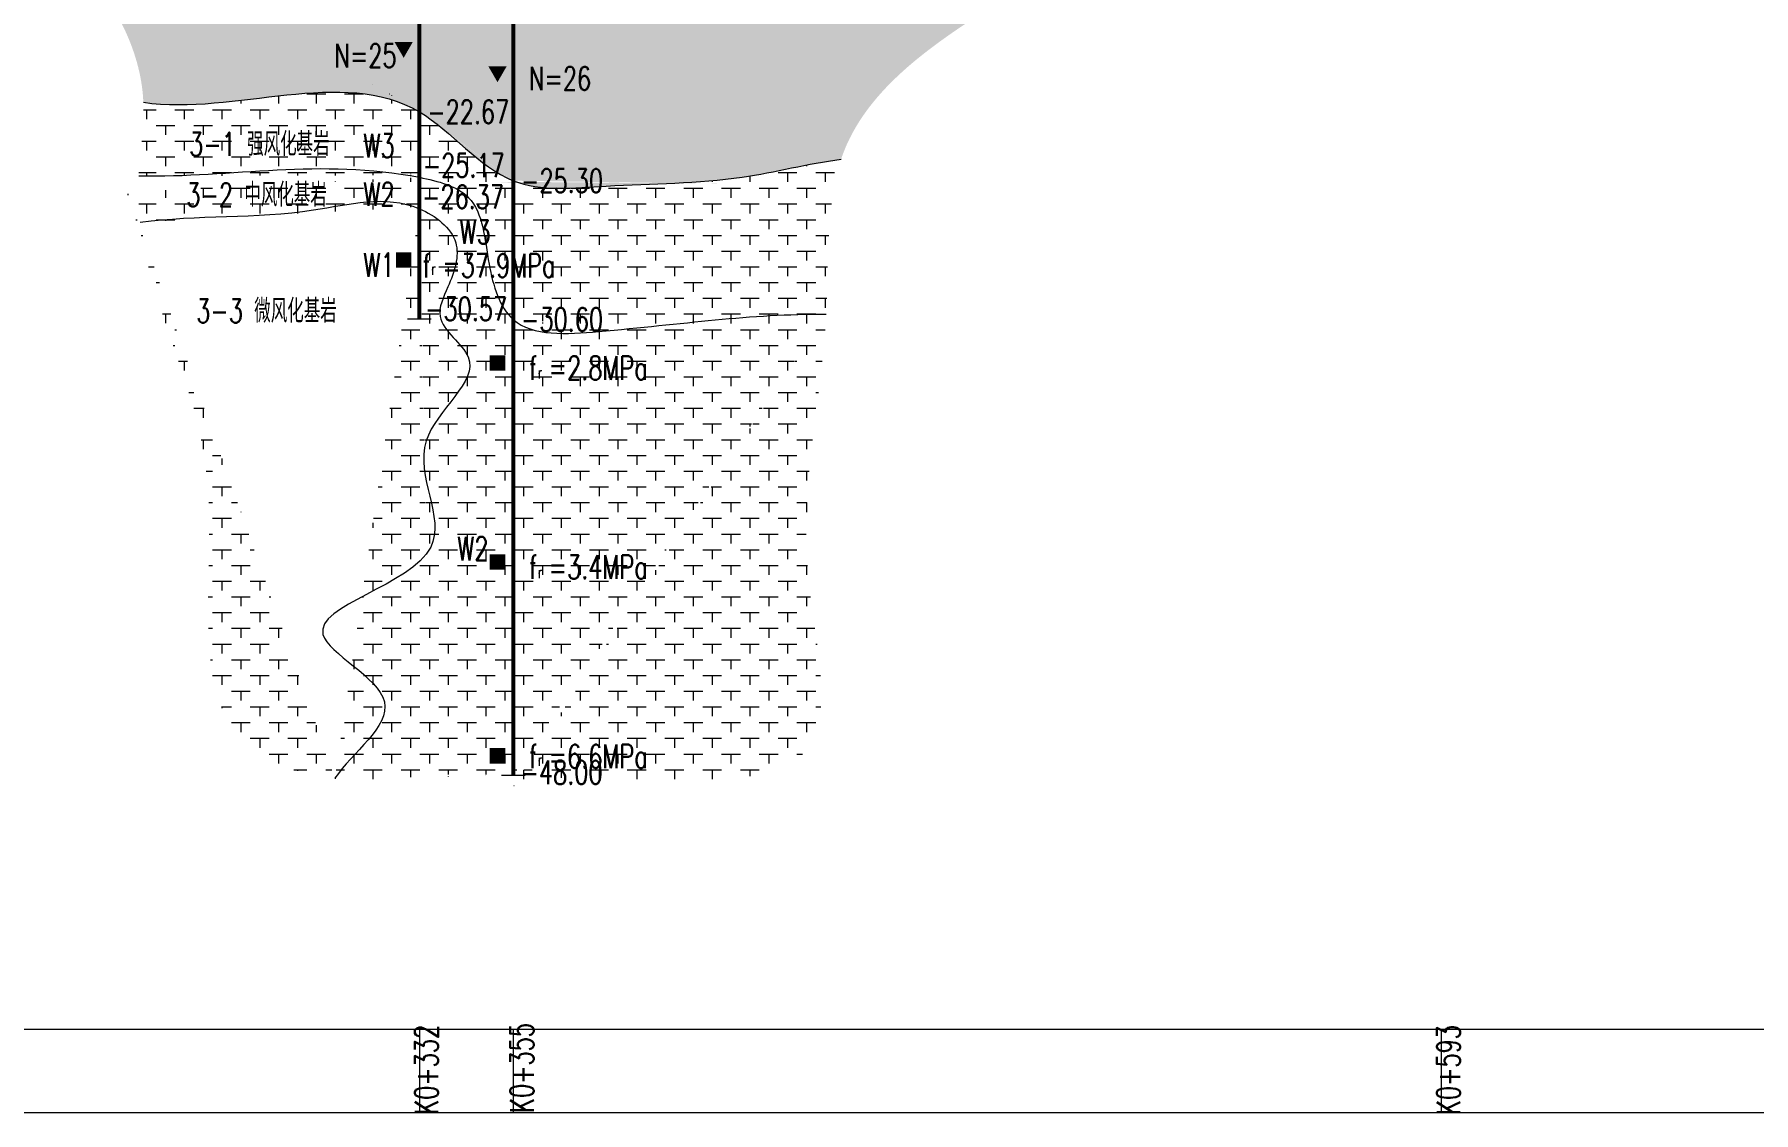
# Model space of a CAD drawing. Header units: millimetres. Extents: x -487 to 1510, y 26 to 459.
# Drawn here: x 123.7 to 342.6, y 26.4 to 163.6 of the extents above; entities that cross this region are included whole.
import ezdxf
from ezdxf.enums import TextEntityAlignment as Align

# ---------------------------------------------------------------- set-up
doc = ezdxf.new("R2010")
doc.units = ezdxf.units.MM
for name, color, linetype, lineweight in [('poubase', 7, 'Continuous', 9), ('地质', 8, 'Continuous', 9), ('横标尺', 7, 'Continuous', 0)]:
    doc.layers.add(name, color=color, linetype=linetype, lineweight=lineweight)
doc.styles.add('KT_宋体', font='宋体', dxfattribs={"height": 2.5})
doc.styles.get("Standard").update_dxf_attribs({"font": 'simplex1.shx', "width": 0.7, "bigfont": 'hztxt.shx'})
doc.styles.add('新样式', font='simplex1.shx', dxfattribs={"width": 0.7, "height": 3, "bigfont": 'hztxt.shx'})
doc.dimstyles.new('1：20', dxfattribs={"dimtxt": 3, "dimasz": 2, "dimexe": 1, "dimexo": 1, "dimgap": 0.5, "dimtad": 1, "dimlfac": 2, "dimrnd": 0.009500000000000005, "dimdsep": 46, "dimtxsty": 'Standard', "dimcen": 0.09, "dimclrd": 256, "dimadec": 0, "dimazin": 0, "dimtfac": 1, "dimtix": 1, "dimtmove": 2, "dimatfit": 3, "dimfxl": 0, "dimtolj": 1, "dimtzin": 0, "dimarcsym": 0})
pattern_1 = [(0, (0, 0), (2.4, 2), [2.4, -2.4]), (270, (1.2, 0), (4.800000000000001, -8.817165747521117e-16), [1.2, -2.8]), (270, (3.6, 2), (4.800000000000001, -8.817165747521117e-16), [1.2, -2.8])]

# ---------------------------------------------------------------- blocks, each defined once
blk = doc.blocks.new('*D4')
at = {"layer": 'Defpoints', "color": 0}
for p in [(197.73201739013, 263.1103979046852), (182.73201739013, 26.36747311903378), (197.73201739013, 26.36747311903378)]:
    blk.add_point(p, dxfattribs=at)
at = {"layer": 'poubase', "color": 0, "lineweight": -2}
for p, q in [((182.73201739013, 257.1103979046852), (182.73201739013, 264.1103979046852)), ((197.73201739013, 257.1103979046852), (197.73201739013, 264.1103979046852))]:
    blk.add_line(p, q, dxfattribs=at)
at = {"layer": 'poubase', "lineweight": -2}
blk.add_line((184.73201739013, 263.1103979046852), (195.73201739013, 263.1103979046852), dxfattribs=at)
at = {"layer": 'poubase'}
for points in [[(184.73201739013, 263.4437312380185), (184.73201739013, 262.7770645713519), (182.73201739013, 263.1103979046852)], [(195.73201739013, 263.4437312380185), (195.73201739013, 262.7770645713519), (197.73201739013, 263.1103979046852)]]:
    blk.add_solid(points, dxfattribs=at)
at = {"layer": 'poubase', "color": 0, "insert": (190.23201739013, 265.1103979046852), "char_height": 3, "attachment_point": 5}
blk.add_mtext('\\A1;桥头处理段', dxfattribs=at)
blk = doc.blocks.new('*D5')
at = {"layer": 'Defpoints', "color": 0}
for p in [(368.1561196431276, 263.1103979046852), (368.1561196431276, 257.672215482196), (197.73201739013, 26.36747311903378)]:
    blk.add_point(p, dxfattribs=at)
at = {"layer": 'poubase', "color": 0, "lineweight": -2}
for p, q in [((197.73201739013, 257.1103979046852), (197.73201739013, 264.1103979046852)), ((368.1561196431276, 258.672215482196), (368.1561196431276, 264.1103979046852))]:
    blk.add_line(p, q, dxfattribs=at)
at = {"layer": 'poubase', "lineweight": -2}
blk.add_line((199.73201739013, 263.1103979046852), (366.1561196431276, 263.1103979046852), dxfattribs=at)
at = {"layer": 'poubase'}
for points in [[(199.73201739013, 263.4437312380185), (199.73201739013, 262.7770645713519), (197.73201739013, 263.1103979046852)], [(366.1561196431276, 263.4437312380185), (366.1561196431276, 262.7770645713519), (368.1561196431276, 263.1103979046852)]]:
    blk.add_solid(points, dxfattribs=at)
at = {"layer": 'poubase', "color": 0, "insert": (282.9440685166288, 265.1103979046852), "char_height": 3, "attachment_point": 5}
blk.add_mtext('\\A1;一般路基处理路段', dxfattribs=at)

msp = doc.modelspace()

# ---------------------------------------------------------------- hatches: boundary and pattern name
at = {"layer": '地质'}
h = msp.add_hatch(dxfattribs=at)
h.set_pattern_fill('中砂', color=256, scale=0.3, style=0)
h.set_pattern_definition([(0, (0, 0), (1.46, 1.46), [0.146, -2.774]), (0, (0, 0.146), (1.46, 1.46), [0.146, -2.774])])
edge = h.paths.add_edge_path()
edge.add_spline(control_points=[(172.73201739013, 178.4), (167.1922520095414, 178.5696230386846), (151.0469293686372, 179.829179741731), (132.738680505782, 180.0766712736531), (120.1739539162641, 180.9136528401377)], knot_values=[0, 2.131628207280301e-14, 2.131628207280301e-14, 2.131628207280301e-14, 14.840806259865, 52.61852498013418, 52.61852498013418, 52.61852498013418, 52.61852498013418], degree=3, periodic=0)
edge.add_spline(control_points=[(120.1739539162653, 180.9136528401368), (129.0910392072123, 174.8513341894707), (137.1667440916469, 165.2111127142589), (137.5922993536834, 154.9448874503821)], knot_values=[43.37070919504004, 43.37070919504154, 43.37070919504154, 43.37070919504154, 74.64011171004347, 74.6401117100473, 74.6401117100473, 74.6401117100473], degree=3, periodic=0)
edge.add_spline(control_points=[(137.5922993536833, 154.9448874503846), (149.1888247179553, 153.2467498319043), (162.971861382984, 159.534130653706), (172.73201739013, 153.7333333333334)], knot_values=[0, 0, 0, 0, 35.16059793375987, 35.16059793375987, 35.16059793375987, 35.16059793375989], degree=3, periodic=0)
edge.add_line((172.73201739013, 153.7333333333334), (172.7320173901299, 178.4000000000001))
edge = h.paths.add_edge_path()
edge.add_spline(control_points=[(184.6808283770239, 188.6333333333334), (182.7471254341222, 188.5468808867308), (178.901932934354, 185.5213950403806), (179.1047525768917, 178.2605108865411), (174.5881756450145, 178.3431659678989), (172.73201739013, 178.4)], knot_values=[52.61852498013415, 52.61852498013415, 52.61852498013415, 52.61852498013415, 58.42542861909625, 64.87157729591698, 69.84414980682419, 69.84414980682422, 69.84414980682422, 69.84414980682422], degree=3, periodic=0)
edge.add_line((172.73201739013, 178.4), (172.73201739013, 153.7333333333334))
edge.add_spline(control_points=[(172.73201739013, 153.7333333333334), (176.8458335837104, 151.2883504934325), (180.2449668677268, 146.6958482363075), (184.6808283770239, 144.9666666666667)], knot_values=[35.16059793375987, 35.16059793375987, 35.16059793375987, 35.16059793375989, 49.98046731391842, 49.98046731391845, 49.98046731391845, 49.98046731391845], degree=3, periodic=0)
edge.add_line((184.6808283770239, 144.9666666666666), (184.6808283770239, 188.6333333333334))
edge = h.paths.add_edge_path()
edge.add_spline(control_points=[(226.4195703445489, 147.707226529601), (230.7271445826461, 160.3921286954459), (246.3689529422321, 166.7033806086752), (258.9211370772862, 175.7452094327946)], knot_values=[305.5282960878646, 305.5282960878646, 305.5282960878646, 305.5282960878646, 348.4524189718831, 348.4524189718836, 348.4524189718836, 348.4524189718836], degree=3, periodic=0)
edge.add_spline(control_points=[(258.9211370772859, 175.7452094327944), (233.804507623505, 175.6290211186756), (209.7854775717948, 187.8490096435456), (184.6808283770239, 188.6333333333334)], knot_values=[0, 0, 0, 0, 75.35069457931925, 75.35069457931925, 75.35069457931925, 75.35069457931925], degree=3, periodic=0)
edge.add_line((184.6808283770239, 188.6333333333334), (184.6808283770239, 144.9666666666667))
edge.add_spline(control_points=[(184.6808283770239, 144.9666666666667), (188.2223552034581, 143.5861134406871), (198.5988780236845, 144.68388250529), (212.3397669872778, 144.5404299278018), (222.1954066463548, 147.1390417687276), (226.4195703445489, 147.707226529601)], knot_values=[49.98046731391842, 49.98046731391845, 49.98046731391845, 49.98046731391845, 61.8124338584282, 79.19613442800075, 91.9827499240837, 91.9827499240837, 91.9827499240837, 91.9827499240837], degree=3, periodic=0)
h.paths.add_polyline_path([(142.7794951751393, 165.7813613576059), (155.4683840640282, 165.7813613576059), (155.4683840640282, 169.7146946909393), (142.7794951751393, 169.7146946909393)], flags=24)
h.paths.add_polyline_path([(161.4151872833765, 160.0903130412161), (169.1190084802042, 160.0903130412161), (169.1190084802042, 162.831192637467), (161.4151872833765, 162.831192637467)], flags=24)
h.paths.add_polyline_path([(169.04701739013, 160.3616666666667), (172.41701739013, 160.3616666666667), (172.41701739013, 162.7916666666667), (169.04701739013, 162.7916666666667)], flags=24)
h.paths.add_polyline_path([(166.3292396123522, 164.4277777777778), (168.8847951679078, 164.4277777777778), (168.8847951679078, 166.7611111111111), (166.3292396123522, 166.7611111111111)], flags=24)
h.paths.add_polyline_path([(172.7338816052502, 145.5746619174873), (182.1322149385836, 145.5746619174873), (182.1322149385836, 148.1696619174873), (172.7338816052502, 148.1696619174873)], flags=25)
h.paths.add_polyline_path([(173.29451739013, 152.3958333333333), (182.7028507234633, 152.3958333333333), (182.7028507234633, 155.0208333333333), (173.29451739013, 155.0208333333333)], flags=25)
h.paths.add_polyline_path([(173.29951739013, 177.0675), (182.6978507234633, 177.0675), (182.6978507234633, 179.6625), (173.29951739013, 179.6625)], flags=24)
h.paths.add_polyline_path([(180.9233283770239, 166.6591666666667), (184.4383283770239, 166.6591666666667), (184.4383283770239, 169.5241666666666), (180.9233283770239, 169.5241666666666)], flags=24)
h.paths.add_polyline_path([(180.9233283770239, 166.6591666666667), (184.4383283770239, 166.6591666666667), (184.4383283770239, 169.5241666666666), (180.9233283770239, 169.5241666666666)], flags=8)
h.paths.add_polyline_path([(180.9233283770239, 174.6591666666667), (184.4383283770239, 174.6591666666667), (184.4383283770239, 177.5241666666666), (180.9233283770239, 177.5241666666666)], flags=24)
h.paths.add_polyline_path([(180.9233283770239, 174.6591666666667), (184.4383283770239, 174.6591666666667), (184.4383283770239, 177.5241666666666), (180.9233283770239, 177.5241666666666)], flags=8)
h.paths.add_polyline_path([(180.9958283770239, 157.2616666666667), (184.3658283770239, 157.2616666666667), (184.3658283770239, 159.6916666666667), (180.9958283770239, 159.6916666666667)], flags=24)
h.paths.add_polyline_path([(180.9958283770239, 173.2616666666667), (184.3658283770239, 173.2616666666667), (184.3658283770239, 175.6916666666667), (180.9958283770239, 175.6916666666667)], flags=24)
h.paths.add_polyline_path([(178.2780505992461, 165.1611111111112), (180.8336061548017, 165.1611111111112), (180.8336061548017, 167.4944444444445), (178.2780505992461, 167.4944444444445)], flags=24)
h.paths.add_polyline_path([(185.2433283770239, 143.6291666666667), (194.6516617103572, 143.6291666666667), (194.6516617103572, 146.2541666666667), (185.2433283770239, 146.2541666666667)], flags=25)
h.paths.add_polyline_path([(185.2433283770239, 187.2958333333333), (194.6516617103572, 187.2958333333333), (194.6516617103572, 189.9208333333333), (185.2433283770239, 189.9208333333333)], flags=9)
h.paths.add_polyline_path([(187.8691617103572, 166.8416666666667), (189.5813839325795, 166.8416666666667), (189.5813839325795, 167.7116666666667), (187.8691617103572, 167.7116666666667)], flags=8)
h.paths.add_polyline_path([(186.2308283770239, 166.7066666666667), (199.9308283770239, 166.7066666666667), (199.9308283770239, 169.4066666666666), (186.2308283770239, 169.4066666666666)], flags=24)
h.paths.add_polyline_path([(187.8691617103572, 174.8416666666667), (189.5813839325795, 174.8416666666667), (189.5813839325795, 175.7116666666667), (187.8691617103572, 175.7116666666667)], flags=8)
h.paths.add_polyline_path([(186.2308283770239, 174.7066666666667), (199.9308283770239, 174.7066666666667), (199.9308283770239, 177.4066666666666), (186.2308283770239, 177.4066666666666)], flags=24)
h.paths.add_polyline_path([(186.1850821621717, 157.1787070415765), (193.8889033589994, 157.1787070415765), (193.8889033589994, 159.9195866378275), (186.1850821621717, 159.9195866378275)], flags=24)
h.paths.add_polyline_path([(186.1850821621717, 173.1787070415765), (193.8889033589994, 173.1787070415765), (193.8889033589994, 175.9195866378275), (186.1850821621717, 175.9195866378275)], flags=24)
h = msp.add_hatch(dxfattribs=at)
h.set_pattern_fill('粗面岩', color=256, scale=0.2, style=0)
h.set_pattern_definition(pattern_1)
edge = h.paths.add_edge_path()
edge.add_spline(control_points=[(172.73201739013, 153.7333333333334), (162.971861382984, 159.534130653706), (149.1888247179553, 153.2467498319043), (137.5922993536833, 154.9448874503846)], knot_values=[0, 1.4210854715202e-14, 1.4210854715202e-14, 1.4210854715202e-14, 35.16059793375989, 35.16059793375989, 35.16059793375989, 35.16059793375989], degree=3, periodic=0)
edge.add_spline(control_points=[(137.5922993536835, 154.9448874503809), (137.7199682614407, 151.8649636821746), (137.159098580501, 148.7286975172245), (137.0091040424558, 145.5820410765726)], knot_values=[74.64011171004347, 74.6401117100473, 74.6401117100473, 74.6401117100473, 84.02110360805708, 84.02110360806071, 84.02110360806071, 84.02110360806071], degree=3, periodic=0)
edge.add_spline(control_points=[(137.0091040424559, 145.582041076575), (148.9146702139884, 145.3517938142337), (160.1353303248077, 147.8822016289085), (172.73201739013, 145.4)], knot_values=[0, 0, 0, 0, 35.7233771779628, 35.72337717796282, 35.72337717796282, 35.72337717796282], degree=3, periodic=0)
edge.add_line((172.73201739013, 145.3999999999999), (172.73201739013, 153.7333333333334))
edge = h.paths.add_edge_path()
edge.add_spline(control_points=[(172.73201739013, 145.4), (160.1353303248077, 147.8822016289085), (148.9146702139884, 145.3517938142337), (137.0091040424559, 145.582041076575)], knot_values=[0, 0, 0, 1.4210854715202e-14, 35.72337717796282, 35.72337717796282, 35.72337717796282, 35.72337717796282], degree=3, periodic=0)
edge.add_spline(control_points=[(137.0091040424557, 145.5820410765714), (136.9146481387033, 143.6005004033323), (136.9831282888126, 141.614839377352), (137.199720693657, 139.677634961798)], knot_values=[84.02110360805708, 84.02110360806071, 84.02110360806071, 84.02110360806071, 89.92858583620897, 89.92858583620897, 89.92858583620897, 89.92858583620924], degree=3, periodic=0)
edge.add_spline(control_points=[(137.1997206936571, 139.6776349617978), (144.5076675221951, 140.6593801920185), (156.284510481211, 139.782696200076), (168.3644276586221, 143.2413479032857), (172.73201739013, 141.4)], knot_values=[0, 0, 0, 0, 22.12078648945818, 35.58875536570075, 35.58875536570076, 35.58875536570076, 35.58875536570076], degree=3, periodic=0)
edge.add_line((172.73201739013, 141.4), (172.73201739013, 145.4))
edge = h.paths.add_edge_path()
edge.add_spline(control_points=[(172.73201739013, 141.4), (168.3644276586221, 143.2413479032857), (156.284510481211, 139.782696200076), (144.5076675221951, 140.6593801920185), (137.1997206936571, 139.6776349617978)], knot_values=[0, 0, 0, 1.4210854715202e-14, 13.46796887624258, 35.58875536570076, 35.58875536570076, 35.58875536570076, 35.58875536570076], degree=3, periodic=0)
edge.add_spline(control_points=[(137.1997206936571, 139.677634961798), (138.4403590413454, 128.5813544298348), (150.8082784466268, 109.3073647201471), (141.7266067124674, 74.29806588979996), (158.1652617647212, 69.32155391279896), (161.9879024510665, 68.92964983263691)], knot_values=[89.92858583620897, 89.92858583620897, 89.92858583620897, 89.92858583620924, 123.7665636535255, 158.5340465213118, 169.7038246191345, 169.7038246191345, 169.7038246191345, 169.7038246191739], degree=3, periodic=0)
edge.add_spline(control_points=[(161.9879024511069, 68.92964983263278), (164.1203380827878, 72.14418116389902), (173.9273882018414, 78.84149278180406), (151.3820477319927, 89.29578210325323), (181.1296522890217, 95.31140363690935), (168.7473097760736, 111.9068823208831), (183.0981993937457, 121.1785884050178), (174.1266004936453, 126.7851852641345), (176.7320702849098, 132.0178269740333), (178.6045542821453, 137.5640688190868), (174.7849493429253, 140.5344970156886), (172.73201739013, 141.4)], knot_values=[35.58875536570075, 35.58875536570075, 35.58875536570075, 35.58875536570075, 47.16132814043807, 58.76042467263962, 76.41397984893116, 89.94906145769953, 101.8915930521886, 108.1554944273588, 112.0560993001502, 117.7680323366212, 124.0984858235484, 124.0984858235484, 124.0984858235484, 124.0984858235484], degree=3, periodic=0)
edge = h.paths.add_edge_path()
edge.add_spline(control_points=[(184.6808283770239, 127.3), (182.9426202022982, 128.8193596708853), (181.1679352814837, 134.6891948871786), (180.7559690138947, 143.4242780514859), (175.1263956935735, 144.9281831092405), (172.73201739013, 145.4)], knot_values=[35.7233771779628, 35.7233771779628, 35.7233771779628, 35.72337717796282, 43.40687089625249, 52.25691829873598, 59.04721790664745, 59.04721790664745, 59.04721790664745, 59.04721790664746], degree=3, periodic=0)
edge.add_line((172.73201739013, 145.4), (172.73201739013, 141.4))
edge.add_spline(control_points=[(172.73201739013, 141.4), (174.7849493429253, 140.5344970156886), (178.6045542821453, 137.5640688190868), (176.7320702849098, 132.0178269740333), (174.1266004936453, 126.7851852641345), (183.0981993937457, 121.1785884050178), (168.7473097760736, 111.9068823208831), (181.1296522890217, 95.31140363690935), (151.3820477319927, 89.29578210325323), (173.9273882018414, 78.84149278180406), (164.1203380827878, 72.14418116389902), (161.9879024511069, 68.92964983263278)], knot_values=[35.58875536570075, 35.58875536570076, 35.58875536570076, 35.58875536570076, 41.91920885262796, 47.63114188909902, 51.53174676189035, 57.79564813706058, 69.73817973154964, 83.273261340318, 100.9268165166095, 112.5259130488111, 124.0984858235484, 124.0984858235484, 124.0984858235484, 124.0984858235484], degree=3, periodic=0)
edge.add_spline(control_points=[(161.98790245108, 68.92964983263553), (166.2481391755093, 68.49288261025129), (173.6211173674111, 69.54939208496978), (181.3119705395482, 69.43651383583234), (184.6808283770209, 69.30000000000015)], knot_values=[169.7038246191345, 169.7038246191345, 169.7038246191345, 169.7038246191739, 182.1522608600969, 192.4022608600938, 192.4022608600938, 192.4022608600938, 192.4022608600969], degree=3, periodic=0)
edge.add_line((184.6808283770239, 69.30000000000005), (184.6808283770239, 127.3))
edge = h.paths.add_edge_path()
edge.add_spline(control_points=[(184.6808283770219, 69.30000000000011), (192.5210261404254, 68.98229722891246), (203.8544634095986, 67.76581124075071), (227.37155479451, 70.31323557731136), (219.110431583723, 100.3181336936182), (223.9087092380877, 116.400281356838), (224.5116161531719, 127.975070933587)], knot_values=[192.4022608600938, 192.4022608600938, 192.4022608600938, 192.4022608600969, 216.2566444381051, 229.5576755032204, 251.2288680947734, 285.7041125318716, 285.7041125318716, 285.7041125318716, 285.7041125318716], degree=3, periodic=0)
edge.add_spline(control_points=[(224.5116161531719, 127.9750709335869), (214.8229728822586, 128.047316597793), (202.9963546472043, 126.1941998239658), (187.158997225596, 125.1338441500203), (184.6808283770239, 127.3)], knot_values=[59.04721790664743, 59.04721790664743, 59.04721790664743, 59.04721790664743, 88.11395578352459, 99.06833688570185, 99.06833688570185, 99.06833688570185, 99.06833688570187], degree=3, periodic=0)
edge.add_line((184.6808283770239, 127.3), (184.6808283770239, 69.30000000000003))
edge = h.paths.add_edge_path()
edge.add_spline(control_points=[(224.5116161531719, 127.975070933587), (224.8583036835131, 134.6308831529935), (224.4301495564331, 141.8487997982036), (226.4195703445489, 147.707226529601)], knot_values=[285.7041125318716, 285.7041125318716, 285.7041125318716, 285.7041125318716, 305.5282960878646, 305.5282960878646, 305.5282960878646, 305.5282960878646], degree=3, periodic=0)
edge.add_spline(control_points=[(226.4195703445489, 147.707226529601), (222.1954066463548, 147.1390417687276), (212.3397669872778, 144.5404299278018), (198.5988780236845, 144.68388250529), (188.2223552034581, 143.5861134406871), (184.6808283770239, 144.9666666666667)], knot_values=[49.98046731391842, 49.98046731391842, 49.98046731391842, 49.98046731391842, 62.76708281000138, 80.15078337957394, 91.98274992408368, 91.98274992408368, 91.98274992408368, 91.9827499240837], degree=3, periodic=0)
edge.add_line((184.6808283770239, 144.9666666666666), (184.6808283770239, 127.3))
edge.add_spline(control_points=[(184.6808283770239, 127.3), (187.158997225596, 125.1338441500203), (202.9963546472043, 126.1941998239658), (214.8229728822586, 128.047316597793), (224.5116161531719, 127.9750709335869)], knot_values=[59.04721790664745, 59.04721790664746, 59.04721790664746, 59.04721790664746, 70.00159900882473, 99.06833688570188, 99.06833688570188, 99.06833688570188, 99.06833688570188], degree=3, periodic=0)
h.paths.add_polyline_path([(141.7635912252534, 147.6836896176657), (162.969146780809, 147.6836896176657), (162.969146780809, 151.5670229509991), (141.7635912252534, 151.5670229509991)], flags=24)
h.paths.add_polyline_path([(165.2216007234633, 147.5590277777778), (169.9924340567966, 147.5590277777778), (169.9924340567966, 151.2048611111111), (165.2216007234633, 151.2048611111111)], flags=24)
h.paths.add_polyline_path([(141.3926945515143, 141.2264459702195), (162.6149167737365, 141.2264459702195), (162.6149167737365, 145.1597793035528), (141.3926945515143, 145.1597793035528)], flags=24)
h.paths.add_polyline_path([(165.2285451679078, 141.3993055555556), (169.9854896123522, 141.3993055555556), (169.9854896123522, 145.0034722222222), (165.2285451679078, 145.0034722222222)], flags=24)
h.paths.add_polyline_path([(142.6699995762687, 126.4546239424701), (163.8755551318242, 126.4546239424701), (163.8755551318242, 130.3379572758034), (142.6699995762687, 130.3379572758034)], flags=24)
h.paths.add_polyline_path([(173.0294191830255, 127.3207111683221), (182.4377525163588, 127.3207111683221), (182.4377525163588, 129.9457111683221), (173.0294191830255, 129.9457111683221)], flags=24)
h.paths.add_polyline_path([(174.3285145314842, 133.5408620407761), (175.3321256425953, 133.5408620407761), (175.3321256425953, 134.4183620407762), (174.3285145314842, 134.4183620407762)], flags=24)
h.paths.add_polyline_path([(172.7014311981509, 133.4171120407761), (187.8036534203731, 133.4171120407761), (187.8036534203731, 136.0571120407761), (172.7014311981509, 136.0571120407761)], flags=9)
h.paths.add_polyline_path([(168.99701739013, 133.4783333333334), (172.46701739013, 133.4783333333334), (172.46701739013, 136.2083333333333), (168.99701739013, 136.2083333333333)], flags=8)
h.paths.add_polyline_path([(168.99701739013, 133.4783333333334), (172.46701739013, 133.4783333333334), (172.46701739013, 136.2083333333333), (168.99701739013, 136.2083333333333)], flags=24)
h.paths.add_polyline_path([(165.2285451679078, 132.3993055555556), (169.9854896123522, 132.3993055555556), (169.9854896123522, 136.0034722222222), (165.2285451679078, 136.0034722222222)], flags=24)
h.paths.add_polyline_path([(172.6346104997607, 141.5696619174871), (182.0429438330941, 141.5696619174871), (182.0429438330941, 144.1946619174871), (172.6346104997607, 144.1946619174871)], flags=24)
h.paths.add_polyline_path([(180.9458283770239, 70.37833333333333), (184.4158283770239, 70.37833333333333), (184.4158283770239, 73.10833333333333), (180.9458283770239, 73.10833333333333)], flags=24)
h.paths.add_polyline_path([(180.9458283770239, 70.37833333333333), (184.4158283770239, 70.37833333333333), (184.4158283770239, 73.10833333333333), (180.9458283770239, 73.10833333333333)], flags=8)
h.paths.add_polyline_path([(180.9458283770239, 95.04500000000002), (184.4158283770239, 95.04500000000002), (184.4158283770239, 97.77500000000002), (180.9458283770239, 97.77500000000002)], flags=8)
h.paths.add_polyline_path([(180.9458283770239, 95.04500000000002), (184.4158283770239, 95.04500000000002), (184.4158283770239, 97.77500000000002), (180.9458283770239, 97.77500000000002)], flags=24)
h.paths.add_polyline_path([(180.9458283770239, 120.3783333333333), (184.4158283770239, 120.3783333333333), (184.4158283770239, 123.1083333333333), (180.9458283770239, 123.1083333333333)], flags=24)
h.paths.add_polyline_path([(180.9458283770239, 120.3783333333333), (184.4158283770239, 120.3783333333333), (184.4158283770239, 123.1083333333333), (180.9458283770239, 123.1083333333333)], flags=8)
h.paths.add_polyline_path([(177.1773561548017, 96.29930555555558), (181.9343005992461, 96.29930555555558), (181.9343005992461, 99.90347222222223), (177.1773561548017, 99.90347222222223)], flags=24)
h.paths.add_polyline_path([(177.4532311281209, 136.5748329734697), (182.2240644614542, 136.5748329734697), (182.2240644614542, 140.2206663068031), (177.4532311281209, 140.2206663068031)], flags=24)
h.paths.add_polyline_path([(185.1772483040182, 68.32560749963334), (194.5855816373516, 68.32560749963334), (194.5855816373516, 70.95060749963334), (185.1772483040182, 70.95060749963334)], flags=25)
h.paths.add_polyline_path([(187.8679117103572, 70.50708333333334), (188.8715228214683, 70.50708333333334), (188.8715228214683, 71.38458333333332), (187.8679117103572, 71.38458333333332)], flags=8)
h.paths.add_polyline_path([(186.2408283770239, 70.38333333333333), (199.9208283770239, 70.38333333333333), (199.9208283770239, 73.02333333333333), (186.2408283770239, 73.02333333333333)], flags=24)
h.paths.add_polyline_path([(187.8679117103572, 95.17375000000003), (188.8715228214683, 95.17375000000003), (188.8715228214683, 96.05125000000001), (187.8679117103572, 96.05125000000001)], flags=8)
h.paths.add_polyline_path([(186.2408283770239, 95.05000000000001), (199.9208283770239, 95.05000000000001), (199.9208283770239, 97.69000000000001), (186.2408283770239, 97.69000000000001)], flags=24)
h.paths.add_polyline_path([(187.8679117103572, 120.5070833333334), (188.8715228214683, 120.5070833333334), (188.8715228214683, 121.3845833333333), (187.8679117103572, 121.3845833333333)], flags=8)
h.paths.add_polyline_path([(186.2408283770239, 120.3833333333333), (199.9208283770239, 120.3833333333333), (199.9208283770239, 123.0233333333333), (186.2408283770239, 123.0233333333333)], flags=24)
h.paths.add_polyline_path([(185.2433283770239, 125.9625), (194.6516617103572, 125.9625), (194.6516617103572, 128.5875), (185.2433283770239, 128.5875)], flags=24)
h.paths.add_polyline_path([(185.2433283770239, 143.6291666666667), (194.6516617103572, 143.6291666666667), (194.6516617103572, 146.2541666666667), (185.2433283770239, 146.2541666666667)], flags=24)
h = msp.add_hatch(dxfattribs=at)
h.set_pattern_fill('粗面岩', color=256, scale=0.2, style=0)
h.set_pattern_definition(pattern_1)
edge = h.paths.add_edge_path()
edge.add_spline(control_points=[(184.6808283770239, 144.9666666666667), (180.2449668677268, 146.6958482363075), (176.8458335837104, 151.2883504934325), (172.73201739013, 153.7333333333334)], knot_values=[35.16059793375987, 35.16059793375987, 35.16059793375987, 35.1605979337599, 49.98046731391844, 49.98046731391845, 49.98046731391845, 49.98046731391845], degree=3, periodic=0)
edge.add_line((172.73201739013, 153.7333333333334), (172.73201739013, 145.4))
edge.add_spline(control_points=[(172.73201739013, 145.4), (175.1263956935735, 144.9281831092405), (180.7559690138947, 143.4242780514859), (181.1679352814837, 134.6891948871786), (182.9426202022982, 128.8193596708853), (184.6808283770239, 127.3)], knot_values=[35.7233771779628, 35.72337717796282, 35.72337717796282, 35.72337717796282, 42.51367678587429, 51.36372418835777, 59.04721790664745, 59.04721790664746, 59.04721790664746, 59.04721790664746], degree=3, periodic=0)
edge.add_line((184.6808283770239, 127.3), (184.6808283770239, 144.9666666666666))
h.paths.add_polyline_path([(172.6346104997607, 141.5696619174871), (182.0429438330941, 141.5696619174871), (182.0429438330941, 144.1946619174871), (172.6346104997607, 144.1946619174871)], flags=9)
h.paths.add_polyline_path([(172.7338816052502, 145.5746619174873), (182.1322149385836, 145.5746619174873), (182.1322149385836, 148.1696619174873), (172.7338816052502, 148.1696619174873)], flags=24)
h.paths.add_polyline_path([(172.7014311981509, 133.4171120407761), (187.8036534203731, 133.4171120407761), (187.8036534203731, 136.0571120407761), (172.7014311981509, 136.0571120407761)], flags=9)
h.paths.add_polyline_path([(177.4532311281209, 136.5748329734697), (182.2240644614542, 136.5748329734697), (182.2240644614542, 140.2206663068031), (177.4532311281209, 140.2206663068031)], flags=25)

# ---------------------------------------------------------------- linework, layer by layer
at = {"layer": 'poubase', "color": 7, "flags": 128}
msp.add_lwpolyline([(30, 26.36747311903378), (1272.696581072667, 26.36747311903378)], dxfattribs=at)
msp.add_lwpolyline([(30, 26.36747311903378), (1272.696581072667, 26.36747311903378)], dxfattribs=at)
at = {"layer": '地质'}
for p, q in [((171.23201739013, 127.4), (174.23201739013, 127.4)), ((183.1808283770239, 69.30000000000001), (186.1808283770239, 69.30000000000001))]:
    msp.add_line(p, q, dxfattribs=at)
at = {"layer": '地质', "const_width": 0.5, "flags": 128}
for points in [[(172.73201739013, 239.0666666666667), (172.73201739013, 127.4)], [(184.6808283770239, 235.9666666666667), (184.6808283770239, 69.30000000000001)]]:
    msp.add_lwpolyline(points, dxfattribs=at)
at = {"layer": '地质'}
for points, start_tangent, end_tangent in [([(137.5922993536833, 154.9448874503846), (172.73201739013, 153.7333333333333), (184.6808283770239, 144.9666666666667), (196.4927866124744, 144.2788622218059), (213.8388835678761, 145.4216508752156), (226.4195703445489, 147.707226529601)], (0.9894477948969241, -0.1448898242583456), (0.9910746982627634, 0.1333076984400096)), ([(137.0091040424559, 145.582041076575), (172.73201739013, 145.4), (179.0055453545137, 142.80172833497), (181.6133546637661, 134.3446206950744), (184.6808283770239, 127.3), (195.5283579988454, 125.7737082731526), (224.5116161531719, 127.9750709335869)], (0.9998130450172162, -0.01933584788422586), (0.9999721996964096, -0.007456529643478903)), ([(137.1997206936571, 139.6776349617978), (159.2649464563101, 141.2444811429373), (172.73201739013, 141.4), (177.3543794067646, 137.0746779614319), (176.3609604910362, 131.4497959296909), (175.3675446259549, 127.6778145812948), (178.9447245976003, 122.5358068130861), (173.6053991769891, 111.8533134272616), (174.1772491305915, 98.33031739137573), (160.4629722921468, 87.21426498232017), (168.2782458394436, 78.6433525603984), (161.9879024511069, 68.92964983263278)], (0.9910967901643981, 0.1331433532919577), (-0.5527990205434578, -0.8333146121880942))]:
    msp.add_spline(points, degree=3, dxfattribs=dict(at, start_tangent=start_tangent, end_tangent=end_tangent))
at = {"layer": '横标尺', "color": 7, "flags": 128}
for points in [[(30, 37), (1272.696581072667, 37)], [(172.73201739013, 37), (172.73201739013, 26.36747311903378)], [(184.6808283770239, 37), (184.6808283770239, 26.36747311903378)], [(302.8251638505242, 37), (302.8251638505241, 26.36747311903378)]]:
    msp.add_lwpolyline(points, dxfattribs=at)

# ---------------------------------------------------------------- texts
at = {"layer": 'poubase', "color": 7, "style": '新样式', "width": 0.7}
for s, p in [('K0+332', (176.0401739402032, 31.82212372829764)), ('K0+355', (188.1857182681834, 32.04877109966924)), ('K0+593', (306.1506503758893, 31.79226338389526))]:
    msp.add_text(s, height=3, rotation=90, dxfattribs=at).set_placement(p, align=Align.BOTTOM_CENTER)
at = {"layer": '地质', "style": '新样式', "width": 0.7}
for s, height, p in [('N=25', 3, (161.9109334982287, 162.3782726663063)), ('N=26', 3, (186.6808283770239, 159.4666666666667)), ('f =37.9MPa', 3, (173.1414311981509, 135.6671120407761)), ('r', 1.5, (174.2294317757801, 134.4952762668094)), ('f =2.8MPa', 3, (186.6808283770239, 122.6333333333333)), ('r', 1.5, (187.7956646499683, 121.3014042552299)), ('f =3.4MPa', 3, (186.6808283770239, 97.30000000000001)), ('r', 1.5, (187.7956646499683, 95.89978421700991)), ('f =6.6MPa', 3, (186.6808283770239, 73.20284768270278)), ('r', 1.5, (187.7956646499683, 72.00939625655676))]:
    msp.add_text(s, height=height, dxfattribs=at).set_placement(p, align=Align.TOP_LEFT)
at = {"layer": '地质', "style": 'KT_宋体'}
for s, p in [('▼', (170.73201739013, 162.5666666666667)), ('▼', (182.6808283770239, 159.4666666666667)), ('■', (170.73201739013, 135.7333333333333)), ('■', (170.73201739013, 135.7333333333333)), ('■', (182.6808283770239, 122.6333333333333)), ('■', (182.6808283770239, 122.6333333333333)), ('■', (182.6808283770239, 97.30000000000001)), ('■', (182.6808283770239, 97.30000000000001)), ('■', (182.6808283770239, 72.63333333333333)), ('■', (182.6808283770239, 72.63333333333333))]:
    msp.add_text(s, height=1.8, dxfattribs=at).set_placement(p, align=Align.TOP_CENTER)
at = {"layer": '地质', "style": '新样式', "width": 0.7}
for s, p in [('-22.67', (173.73201739013, 153.7333333333333)), ('-25.17', (173.1663816052502, 146.9071619174873)), ('-25.30', (185.6808283770239, 144.9666666666667)), ('-26.37', (173.0721104997607, 142.9071619174871)), ('-30.57', (173.4669191830255, 128.6582111683221)), ('-30.60', (185.6808283770239, 127.3)), ('-48.00', (185.6147483040182, 69.66310749963334))]:
    msp.add_text(s, height=3, dxfattribs=at).set_placement(p, align=Align.MIDDLE_LEFT)
for s, p in [('3-1 强风化基岩', (152.3663690030312, 149.6198007287769)), ('W3', (167.60701739013, 149.4166666666667)), ('3-2 中风化基岩', (152.0038056626254, 143.1708904146639)), ('W2', (167.60701739013, 143.25)), ('W3', (179.8386477947876, 138.4324718623586)), ('W1', (167.60701739013, 134.25)), ('3-3 微风化基岩', (153.2727773540464, 128.3907350535812)), ('W2', (179.5558283770239, 98.15000000000002))]:
    msp.add_text(s, height=3, dxfattribs=at).set_placement(p, align=Align.MIDDLE_CENTER)

# ---------------------------------------------------------------- dimensions: what is measured, and where the dimension line sits
at = {"layer": 'poubase'}
for base, p1, p2, text, picture, middle in [((197.73201739013, 263.1103979046852), (182.73201739013, 26.36747311903378), (197.73201739013, 26.36747311903378), '桥头处理段', '*D4', (190.23201739013, 265.1103979046852)), ((368.1561196431276, 263.1103979046852), (197.73201739013, 26.36747311903378), (368.1561196431276, 257.672215482196), '一般路基处理路段', '*D5', (282.9440685166288, 265.1103979046852))]:
    dim = msp.add_linear_dim(base=base, p1=p1, p2=p2, text=text, dimstyle='1：20', dxfattribs=at)
    dim.commit()
    dim.dimension.update_dxf_attribs({"geometry": picture, "text_midpoint": middle})

doc.saveas('drawing.dxf')
